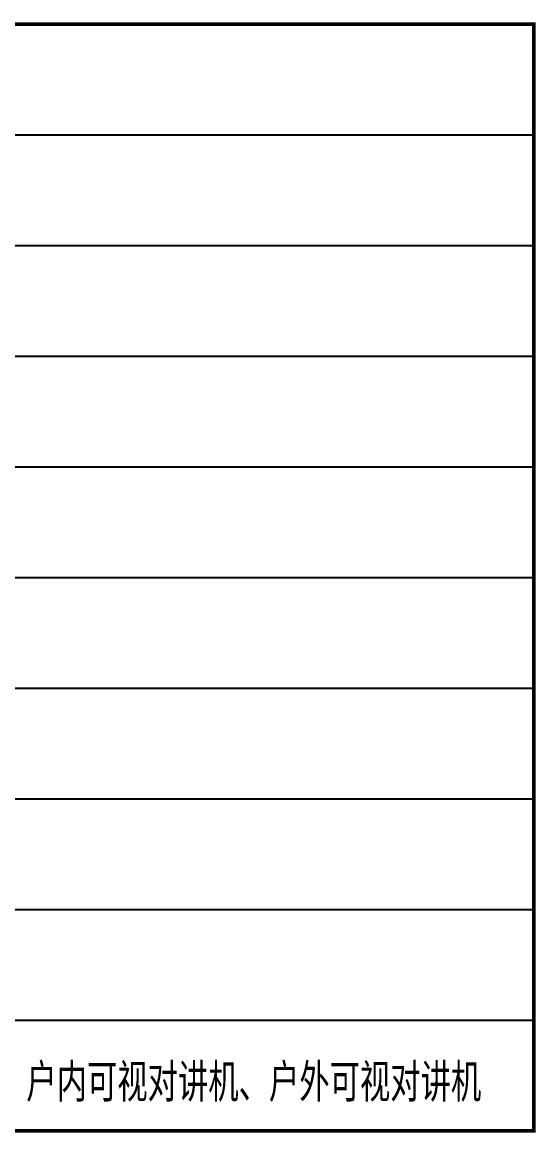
# Model space of a CAD drawing. Extents: x -518115 to 389031, y -231062 to 1628073.
# Drawn here: x 12062 to 15313, y 180495 to 187519 of the extents above; entities that cross this region are included whole.
import ezdxf

# ---------------------------------------------------------------- set-up
doc = ezdxf.new("R2010")
doc.units = 0
doc.header["$LTSCALE"] = 1000
doc.header["$MEASUREMENT"] = 0
doc.layers.add('C-Sheet-图框', color=101, linetype='Continuous')
doc.layers.add('PUB_TEXT', color=4, linetype='Continuous')
doc.styles.add('房间名称', font='TSSDENG', dxfattribs={"width": 0.8, "bigfont": 'HZTXT'})

msp = doc.modelspace()

# ---------------------------------------------------------------- linework, layer by layer
at = {"layer": 'C-Sheet-图框', "color": 0}
for p, q in [((1814.1, 186806.8), (15301, 186806.8)), ((1814.1, 186106.8), (15301, 186106.8)), ((1814.1, 185406.8), (15301, 185406.8)), ((8252.7, 185406.8), (15301, 185406.8)), ((1814.1, 184706.8), (15301, 184706.8)), ((1814.1, 184006.8), (15301, 184006.8)), ((1814.1, 183306.8), (15301, 183306.8)), ((1814.1, 182606.8), (15301, 182606.8)), ((1814.1, 181906.8), (15301, 181906.8)), ((1814.1, 181206.8), (15301, 181206.8))]:
    msp.add_line(p, q, dxfattribs=at)
at = {"layer": 'C-Sheet-图框', "color": 0, "const_width": 24}
msp.add_lwpolyline([(1814.1, 180506.8), (1814.1, 187506.8), (15301, 187506.8), (15301, 180506.8), (1814.1, 180506.8)], dxfattribs=at)

# ---------------------------------------------------------------- texts
at = {"layer": 'PUB_TEXT', "style": '房间名称', "width": 0.8}
msp.add_text('户内强电箱、户内弱电箱、户内可视对讲机、户外可视对讲机', height=240, dxfattribs=at).set_placement((9783.6, 180691.5))

doc.saveas('drawing.dxf')
